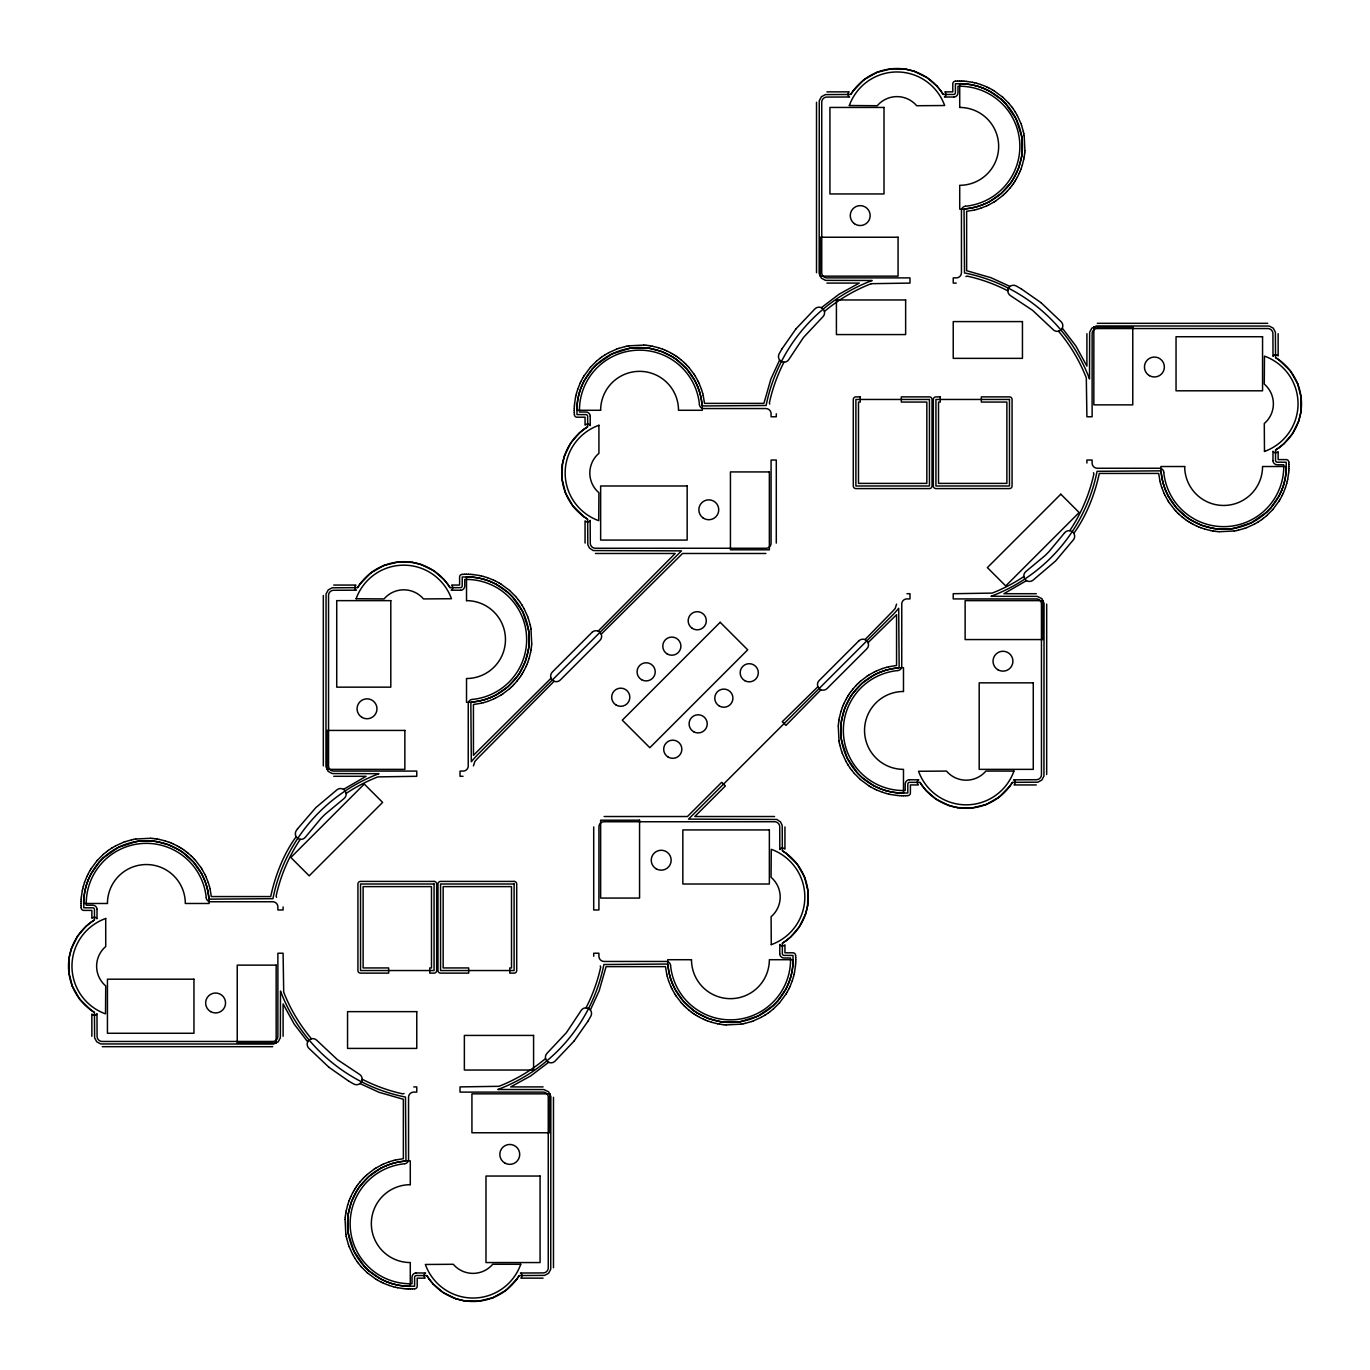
<?xml version="1.0" encoding="UTF-8"?>
<svg xmlns="http://www.w3.org/2000/svg" width="1370" height="1370" viewBox="0 0 1370 1370"><rect width="100%" height="100%" fill="white"/><g stroke="black" fill="none" stroke-linecap="round" stroke-linejoin="round"><path stroke-width="1.5" d="M81.053 903.429L81.087 901.391M574.253 410.229L574.287 408.192M795.713 961.808L795.747 959.771M1288.913 468.608L1288.947 466.571M81.087 901.289L81.19 899.268M83.775 899.388L83.793 907.796L92.732 907.813A1.73 1.73 0 0 1 94.461 909.543L94.461 919.064A1.73 1.73 0 0 1 93.657 920.52L91.088 922.25M345.086 1219.403L345.822 1234.216M531.714 643.797L530.978 628.984M574.287 408.089L574.39 406.068M576.976 406.188L576.993 414.596L585.932 414.613A1.73 1.73 0 0 1 587.662 416.343L587.662 425.864A1.73 1.73 0 0 1 586.857 427.32L584.288 429.05M793.024 963.812L793.007 955.438L784.068 955.387A1.73 1.73 0 0 1 782.338 953.657L782.338 944.136A1.73 1.73 0 0 1 783.143 942.68L785.712 940.95M795.61 963.932L795.713 961.911M838.286 726.203L839.022 741.016M1024.914 150.597L1024.178 135.784M1286.225 470.612L1286.207 462.238L1277.268 462.187A1.73 1.73 0 0 1 1275.538 460.457L1275.538 450.935A1.73 1.73 0 0 1 1276.343 449.48L1278.912 447.75M1288.81 470.732L1288.913 468.711M81.19 899.148L81.361 897.127M83.775 899.354L84.837 891.254M345.103 1219.3L345.257 1217.279M347.843 1217.485L348.083 1231.801M528.957 645.715L528.717 631.399M531.543 645.921L531.697 643.9M574.39 405.948L574.561 403.927M576.976 406.154L578.037 398.053M793.024 963.846L791.963 971.946M795.439 966.073L795.61 964.052M838.303 726.1L838.457 724.079M841.043 724.285L841.283 738.601M1022.157 152.515L1021.917 138.199M1024.743 152.721L1024.897 150.7M1286.225 470.646L1285.163 478.746M1288.639 472.873L1288.81 470.852M81.361 897.025L82.286 890.791M345.274 1217.159L345.497 1215.156M347.843 1217.468L348.391 1213.426M528.957 645.732L528.409 649.774M531.303 648.044L531.526 646.041M574.561 403.825L575.486 397.591M795.439 966.175L794.514 972.409M838.474 723.959L838.697 721.956M841.043 724.268L841.591 720.226M1022.157 152.532L1021.609 156.574M1024.503 154.844L1024.726 152.841M1288.639 472.975L1287.714 479.209M345.514 1215.036L345.822 1213.032M530.978 650.168L531.286 648.164M838.714 721.836L839.022 719.832M1024.178 156.968L1024.486 154.964M69.219 957.407L68.86 972.392L72.285 986.075M562.419 464.207L562.06 479.192L565.485 492.875M807.581 905.793L807.94 890.808L804.515 877.125M1300.781 412.593L1301.14 397.608L1297.715 383.925M69.219 957.39L71.36 948.828M562.419 464.19L564.56 455.628M807.581 905.81L805.44 914.372M1300.781 412.61L1298.64 421.172M345.839 1212.929L346.199 1210.943M348.391 1213.392L351.559 1201.541L357.005 1190.513M528.409 649.808L525.241 661.659L519.795 672.687M530.601 652.257L530.961 650.27M839.039 719.729L839.399 717.743M841.591 720.192L844.759 708.341L850.205 697.313M1021.609 156.608L1018.441 168.459L1012.995 179.487M1023.801 159.057L1024.161 157.07M82.32 890.671L82.748 888.702M84.854 891.219L86.344 885.277M346.216 1210.823L347.74 1204.709M575.52 397.471L575.948 395.502M578.054 398.019L579.544 392.077M530.584 652.377L529.06 658.49M839.416 717.623L840.94 711.51M791.946 971.981L790.456 977.923M794.052 974.498L794.48 972.529M1023.784 159.177L1022.26 165.29M1285.146 478.781L1283.656 484.723M1287.252 481.298L1287.68 479.329M82.765 888.582L83.262 886.63M575.965 395.382L576.462 393.43M793.538 976.57L794.035 974.618M1286.738 483.37L1287.235 481.418M83.296 886.51L84.495 882.537M576.496 393.31L577.695 389.337M793.504 976.69L792.305 980.663M1286.704 483.49L1285.505 487.463M86.344 885.26L87.663 881.389M579.544 392.06L580.863 388.19M347.774 1204.607L349.127 1200.668M529.025 658.593L527.673 662.532M840.974 711.407L842.327 707.468M1022.225 165.393L1020.873 169.332M790.456 977.94L789.137 981.811M1283.656 484.74L1282.337 488.61M71.377 948.828L77.611 936.172L86.259 926.137M564.577 455.628L570.81 442.972L579.459 432.937M805.423 914.372L799.189 927.028L790.541 937.063M1298.623 421.172L1292.389 433.828L1283.741 443.863M84.529 882.434L86.841 876.577M577.729 389.234L580.041 383.377M404.082 1093.483L402.797 1093.876A166.13 166.13 0 0 1 362.981 1079.629L362.177 1079.269M965.918 276.517L967.203 276.123A166.095 166.095 0 0 1 1007.036 290.423L1007.823 290.8M792.271 980.766L789.959 986.623M1285.471 487.566L1283.159 493.423M87.663 881.372L88.416 879.489M580.863 388.172L581.616 386.289M526.902 664.519L527.638 662.635M349.162 1200.565L349.898 1198.681M1020.102 171.319L1020.838 169.435M842.362 707.365L843.098 705.481M788.384 983.711L789.137 981.828M1281.584 490.511L1282.337 488.628M307.702 1041.834L294.122 1023.989L283.093 1003.902L283.093 1036.268M1062.298 328.166L1075.878 346.011L1086.907 366.098L1086.907 333.732M88.416 879.454L91.036 873.923M581.616 386.254L584.236 380.723M526.046 666.488L526.851 664.621M349.949 1198.579L350.754 1196.712M1019.246 173.288L1020.051 171.421M843.149 705.379L843.954 703.512M788.384 983.746L785.763 989.277M1281.584 490.546L1278.964 496.077M86.892 876.475L87.766 874.642M580.092 383.275L580.966 381.442M525.994 666.591L524.162 670.324M350.806 1196.609L352.638 1192.876M1019.194 173.391L1017.362 177.124M844.006 703.409L845.838 699.676M789.034 988.558L789.908 986.725M1282.234 495.358L1283.108 493.525M87.817 874.539L89.769 870.858M581.017 381.339L582.969 377.658M788.983 988.661L787.031 992.342M1282.183 495.46L1280.231 499.142M784 362.177L783.572 362.981A166.095 166.095 0 0 0 769.392 402.814L769.717 404.082M586.069 1007.823L586.428 1007.018A166.13 166.13 0 0 0 600.676 967.203L600.283 965.918M91.054 873.889L99.205 862.124M584.254 380.689L592.405 368.924M523.117 672.19L524.111 670.427M352.689 1192.773L353.683 1191.009M1016.317 178.99L1017.311 177.227M845.889 699.573L846.883 697.809M785.746 989.311L777.595 1001.076M1278.946 496.111L1270.795 507.876M782.15 348.631L779.17 353.785A5.617 5.617 0 0 0 781.294 361.44A5.617 5.617 0 0 0 788.966 359.317L803.505 337.448L822.736 316.95A5.617 5.617 0 0 0 823.13 309.003A5.617 5.617 0 0 0 815.184 308.61L795.936 328.903M587.85 1021.369L590.83 1016.215A5.617 5.617 0 0 0 588.706 1008.56A5.617 5.617 0 0 0 581.034 1010.683L566.495 1032.552L547.264 1053.05A5.617 5.617 0 0 0 546.87 1060.996A5.617 5.617 0 0 0 554.816 1061.39L574.064 1041.097M89.821 870.772L90.865 869.025M583.021 377.572L584.065 375.825M522.021 674.023L523.066 672.293M353.734 1190.907L354.779 1189.177M1015.221 180.823L1016.266 179.093M846.934 697.707L847.979 695.977M785.935 994.175L786.979 992.428M1279.135 500.975L1280.179 499.228M782.167 348.596L795.919 328.92M587.833 1021.404L574.081 1041.08M90.934 868.94L97.219 860.446M584.134 375.74L590.419 367.246M519.778 672.704L517.517 676.095M520.874 675.821L521.97 674.126M354.83 1189.074L355.926 1187.379M357.022 1190.496L359.283 1187.105M1012.978 179.504L1010.717 182.895M1014.074 182.621L1015.17 180.926M848.03 695.874L849.126 694.179M850.222 697.296L852.482 693.905M785.866 994.26L779.581 1002.754M1279.066 501.06L1272.781 509.554M519.658 677.585L520.805 675.907M1012.858 184.385L1014.005 182.707M355.994 1187.293L357.142 1185.615M849.194 694.093L850.342 692.415M359.83 584.288L358.101 586.857A1.73 1.73 0 0 1 356.645 587.662L332.225 587.798L328.235 589.905L326.06 593.963L325.957 766.703L328.166 771.378L332.225 773.553L378.976 773.69L376.904 774.478A168.733 168.733 0 0 0 272.921 898.686L210.552 899.148A1.73 1.73 0 0 1 208.822 897.555L207.898 891.254M853.03 91.088L851.301 93.657A1.73 1.73 0 0 1 849.845 94.461L825.425 94.599L821.435 96.705L819.26 100.764L819.157 273.503L821.366 278.178L825.425 280.353L872.176 280.49L870.104 281.278A168.733 168.733 0 0 0 766.121 405.486L703.752 405.948A1.73 1.73 0 0 1 702.022 404.356L701.097 398.053M516.969 1278.912L518.699 1276.343A1.73 1.73 0 0 1 520.155 1275.538L544.661 1275.384L548.634 1273.227L550.74 1269.236L550.843 1096.497L548.634 1091.821L543.907 1089.561L497.824 1089.51L499.896 1088.722A168.733 168.733 0 0 0 603.879 964.514L666.248 964.052A1.73 1.73 0 0 1 667.978 965.644L668.903 971.946M1010.169 785.712L1011.899 783.143A1.73 1.73 0 0 1 1013.355 782.338L1037.861 782.184L1041.834 780.027L1043.94 776.037L1044.043 603.297L1041.834 598.621L1037.107 596.361L991.024 596.31L993.096 595.522A168.733 168.733 0 0 0 1097.079 471.314L1159.448 470.852A1.73 1.73 0 0 1 1161.178 472.444L1162.102 478.746M359.83 584.271L370.859 572.883M853.03 91.071L864.059 79.683M516.969 1278.929L505.941 1290.317M1010.169 785.729L999.141 797.117M517.5 676.129L507.893 686.73L496.111 694.898M518.391 679.297L519.59 677.671M1010.7 182.929L1001.093 193.53L989.311 201.698M1011.591 186.097L1012.79 184.47M357.21 1185.529L358.409 1183.903M359.3 1187.071L368.907 1176.47L380.689 1168.302M850.41 692.329L851.609 690.703M852.5 693.871L862.107 683.27L873.889 675.102M517.055 680.976L518.305 679.383M1010.255 187.776L1011.505 186.183M358.495 1183.817L359.745 1182.224M851.695 690.617L852.945 689.024M516.987 681.061L514.247 684.195M1010.187 187.861L1007.447 190.995M359.813 1182.139L362.553 1179.005M853.013 688.939L855.753 685.805M97.304 860.36L103.264 854.4M99.222 862.107L103.486 857.706M590.504 367.16L596.464 361.2M592.422 368.907L596.686 364.506M777.578 1001.093L773.314 1005.494M779.496 1002.84L773.536 1008.799M1270.778 507.893L1266.514 512.294M1272.696 509.64L1266.736 515.599M512.757 685.719L514.161 684.264M1005.957 192.519L1007.361 191.064M362.639 1178.936L364.043 1177.481M855.839 685.736L857.243 684.281M1004.415 194.009L1005.871 192.605M511.215 687.209L512.671 685.805M857.329 684.195L858.784 682.791M364.129 1177.395L365.584 1175.991M596.703 364.488L611.808 354.025L629.344 348.391M103.503 857.688L118.608 847.225L136.144 841.591M1002.84 195.448L1004.33 194.095M509.64 688.648L511.13 687.295M858.87 682.705L860.36 681.352M365.67 1175.905L367.16 1174.552M1266.496 512.312L1251.392 522.775L1233.856 528.409M773.296 1005.511L758.192 1015.975L740.656 1021.609M579.459 432.937L584.271 429.05M86.259 926.137L91.071 922.25M1283.741 443.863L1278.929 447.75M790.541 937.063L785.729 940.95M596.549 361.132L599.769 358.495M103.349 854.332L106.569 851.695M1002.754 195.533L996.058 200.654M509.554 688.733L502.858 693.854M860.446 681.267L867.141 676.146M367.246 1174.467L373.942 1169.346M1266.651 515.668L1263.431 518.305M773.451 1008.868L770.231 1011.505M824.432 311.469L826.213 309.98A166.095 166.095 0 0 1 871.097 283.744M545.585 1058.582L543.787 1060.02A166.13 166.13 0 0 1 498.954 1086.307L460.029 1086.907L460.029 1092.113L543.599 1092.13A5.189 5.189 0 0 1 548.257 1096.788L548.257 1268.26A5.189 5.189 0 0 1 543.599 1272.918L520.446 1273.021A2.808 2.808 0 0 1 521.593 1277.028L520.891 1278.141L543.068 1278.141M864.076 79.665L877.108 72.285M370.876 572.865L383.908 565.485M999.124 797.135L986.092 804.515M505.924 1290.334L492.892 1297.715M599.854 358.409L601.481 357.21M106.654 851.609L108.281 850.41M1261.719 519.59L1263.345 518.391M768.519 1012.79L770.145 1011.591M1009.981 286.433L990.921 277.682L966.638 270.712L966.638 211.322L974.498 210.004M360.019 1083.567L379.13 1092.335L403.362 1099.288L403.362 1158.678L395.502 1159.996M601.567 357.142L605.026 354.83M108.367 850.342L111.826 848.03M1261.633 519.658L1258.174 521.97M768.433 1012.858L764.974 1015.17M994.26 201.818L995.973 200.722M501.06 695.018L502.773 693.922M867.227 676.078L868.94 674.982M374.027 1169.278L375.74 1168.182M605.129 354.779L608.725 352.689M994.175 201.887L988.661 204.935M111.929 847.979L115.525 845.889M500.975 695.087L495.46 698.135M869.025 674.913L874.539 671.865M1258.071 522.021L1254.475 524.111M375.825 1168.113L381.339 1165.065M764.871 1015.221L761.275 1017.311M608.828 352.638L616.517 349.162M989.277 201.698L983.746 204.318M115.628 845.838L123.317 842.362M496.077 694.898L490.546 697.518M873.923 675.102L879.454 672.482M1254.372 524.162L1246.683 527.638M380.723 1168.302L386.254 1165.682M761.172 1017.362L753.483 1020.838M986.725 205.86L988.558 204.986M493.525 699.06L495.358 698.186M874.642 671.814L876.475 670.94M381.442 1165.014L383.275 1164.14M986.623 205.894L980.766 208.223M493.423 699.094L487.566 701.423M876.577 670.906L882.434 668.577M383.377 1164.106L389.234 1161.777M983.711 204.335L977.94 206.408M490.511 697.535L484.74 699.608M879.489 672.464L885.26 670.392M386.289 1165.664L392.06 1163.592M877.125 72.285L891.682 68.757L905.793 69.219M383.925 565.485L398.482 561.957L412.593 562.419M986.075 804.515L971.518 808.043L957.407 807.581M492.875 1297.715L478.318 1301.243L464.207 1300.781M871.046 283.693L909.971 283.093L909.971 277.887L826.401 277.87A5.189 5.189 0 0 1 821.743 273.212L821.743 101.74A5.189 5.189 0 0 1 826.401 97.082L849.554 96.979A2.808 2.808 0 0 1 848.407 92.972L849.109 91.858L826.932 91.858M616.62 349.127L618.521 348.442M123.42 842.327L125.321 841.642M1244.679 528.358L1246.58 527.673M751.479 1021.558L753.38 1020.873M980.663 208.257L976.69 209.456M618.624 348.408L624.686 346.678M487.463 701.457L483.49 702.656M125.423 841.608L131.486 839.878M1244.576 528.392L1238.514 530.121M882.537 668.543L886.51 667.344M751.376 1021.592L745.314 1023.321M389.337 1161.743L393.31 1160.544M977.923 206.408L971.981 207.898M484.723 699.608L478.781 701.097M885.277 670.392L891.219 668.903M392.077 1163.592L398.019 1162.102M974.618 209.987L976.57 209.49M481.418 703.187L483.37 702.69M886.63 667.31L888.582 666.813M393.43 1160.51L395.382 1160.013M624.788 346.644L626.775 346.216M1236.425 530.584L1238.411 530.156M481.298 703.204L473.438 704.522L473.438 755.315L551.065 678.218M888.702 666.796L896.562 665.477L896.562 614.685L868.066 642.65M131.589 839.844L133.575 839.416M743.225 1023.784L745.212 1023.356M1058.53 331.232L1060.02 333.013A166.095 166.095 0 0 1 1086.307 377.88L1086.907 416.771L1092.113 416.771L1092.13 333.201A5.189 5.189 0 0 1 1096.788 328.543L1268.26 328.543A5.189 5.189 0 0 1 1272.918 333.201L1273.021 356.354A2.808 2.808 0 0 1 1277.028 355.207L1278.141 355.909L1278.141 333.732M311.418 1038.785L309.98 1036.987A166.13 166.13 0 0 1 283.693 992.154L283.093 953.229L277.887 953.229L277.87 1036.799A5.189 5.189 0 0 1 273.212 1041.457L101.74 1041.457A5.189 5.189 0 0 1 97.082 1036.799L96.979 1013.646A2.808 2.808 0 0 1 92.972 1014.793L91.858 1014.091L91.858 1036.268M971.946 207.898L965.644 208.822A1.73 1.73 0 0 0 964.052 210.552L964.514 272.921A168.733 168.733 0 0 1 1088.722 376.904L1089.51 378.976L1089.647 332.225L1091.821 328.166L1096.497 325.957L1269.236 326.06L1273.227 328.166L1275.384 332.139L1275.538 356.645A1.73 1.73 0 0 0 1276.343 358.101L1278.912 359.83M626.878 346.199L628.881 345.839M1234.319 530.961L1236.322 530.601M478.746 701.097L472.444 702.022A1.73 1.73 0 0 0 470.852 703.752L471.314 761.686A97.338 97.338 0 0 1 477.719 754.613L681.455 550.877L593.227 550.552L589.46 548.068L587.816 544.661L587.662 520.155A1.73 1.73 0 0 0 586.857 518.699L584.288 516.969M891.254 668.903L897.555 667.978A1.73 1.73 0 0 0 899.148 666.248L898.686 608.314A97.338 97.338 0 0 1 892.281 615.387L688.545 819.123L776.858 819.465L780.54 821.931L782.201 825.425L782.338 849.845A1.73 1.73 0 0 0 783.143 851.301L785.712 853.03M133.678 839.399L135.681 839.039M741.119 1024.161L743.122 1023.801M398.053 1162.102L404.356 1161.178A1.73 1.73 0 0 0 405.948 1159.448L405.486 1097.079A168.733 168.733 0 0 1 281.278 993.096L280.49 991.024L280.353 1037.775L278.23 1041.765L273.503 1044.043L100.764 1043.94L96.773 1041.834L94.616 1037.861L94.461 1013.355A1.73 1.73 0 0 0 93.657 1011.899L91.088 1010.169M628.984 345.822L643.797 345.086M629.361 348.391L631.365 348.083M1231.835 528.717L1233.839 528.409M1234.216 530.978L1219.403 531.714M135.784 839.022L150.597 838.286M136.161 841.591L138.165 841.283M738.635 1021.917L740.639 1021.609M741.016 1024.178L726.203 1024.914M631.399 348.083L645.715 347.843M1231.801 528.717L1217.485 528.957M138.199 841.283L152.515 841.043M738.601 1021.917L724.285 1022.157M955.387 81.19L955.232 81.207A2.603 2.603 0 0 0 952.801 83.673L952.801 91.858L944.872 91.858L945.574 92.972A2.808 2.808 0 0 1 944.427 96.979L953.794 97.047M462.187 574.39L462.032 574.407A2.603 2.603 0 0 0 459.601 576.873L459.601 585.058L451.672 585.058L452.374 586.172A2.808 2.808 0 0 1 451.227 590.179L460.594 590.247M907.813 795.61L908.139 795.576A2.603 2.603 0 0 0 910.399 793.127L910.399 784.942L918.328 784.942L917.626 783.828A2.808 2.808 0 0 1 918.773 779.821L909.406 779.753M414.613 1288.81L414.939 1288.776A2.603 2.603 0 0 0 417.199 1286.327L417.199 1278.141L425.128 1278.141L424.426 1277.028A2.808 2.808 0 0 1 425.573 1273.021L416.206 1272.953M955.506 81.19L957.527 81.087M462.306 574.39L464.327 574.287M905.673 795.713L907.693 795.61M412.473 1288.913L414.493 1288.81M957.647 81.087L959.668 81.053M464.447 574.287L466.468 574.253M903.532 795.747L905.553 795.713M410.332 1288.947L412.353 1288.913M826.932 283.093L859.298 283.093L839.211 294.122L821.366 307.702M956.243 283.093L953.229 283.093L953.229 277.887L956.774 277.87A5.189 5.189 0 0 0 961.449 272.699L961.449 210.552A4.384 4.384 0 0 1 965.285 206.202M1097.319 323.32L1267.729 323.32M595.471 553.48L675.187 553.48L598.176 631.108M765.881 553.48L682.534 553.48L601.224 634.156M333.732 585.058L355.909 585.058L355.207 586.172A2.808 2.808 0 0 0 356.354 590.179L333.201 590.282A5.189 5.189 0 0 0 328.543 594.94L328.543 766.412A5.189 5.189 0 0 0 333.201 771.07L416.771 771.087L416.771 776.293L377.846 776.893A166.13 166.13 0 0 0 346.113 793.453M906.957 593.707L909.971 593.707L909.971 598.913L906.426 598.93A5.189 5.189 0 0 0 901.768 603.588L901.751 666.248A4.384 4.384 0 0 1 897.915 670.598M1036.268 593.707L1003.902 593.707L1026.49 580.623M333.732 776.293L366.098 776.293L343.51 789.377M463.043 776.293L460.029 776.293L460.029 771.087L463.574 771.07A5.189 5.189 0 0 0 468.232 766.412L468.249 703.752A4.384 4.384 0 0 1 472.085 699.402M1036.268 784.942L1014.091 784.942L1014.793 783.828A2.808 2.808 0 0 0 1013.646 779.821L1036.799 779.718A5.189 5.189 0 0 0 1041.457 775.06L1041.457 603.588A5.189 5.189 0 0 0 1036.799 598.93L953.229 598.913L953.229 593.707L992.154 593.107A166.095 166.095 0 0 0 1023.887 576.53M604.119 816.52L687.466 816.52L721.716 782.287L725.381 785.952L694.813 816.52L774.529 816.52M102.27 1046.68L272.681 1046.68M413.757 1086.907L416.771 1086.907L416.771 1092.113L413.226 1092.13A5.189 5.189 0 0 0 408.551 1097.302L408.551 1159.448A4.384 4.384 0 0 1 404.715 1163.798M543.068 1086.907L510.702 1086.907L530.789 1075.878L548.634 1062.298M959.771 81.053L961.808 81.087M466.571 574.253L468.608 574.287M901.391 795.713L903.429 795.747M408.192 1288.913L410.229 1288.947M961.911 81.087L963.932 81.19M963.812 83.775L955.438 83.793L955.387 92.732A1.73 1.73 0 0 1 953.657 94.461L944.136 94.461A1.73 1.73 0 0 1 942.68 93.657L940.95 91.088M468.711 574.287L470.732 574.39M470.612 576.976L462.238 576.993L462.187 585.932A1.73 1.73 0 0 1 460.457 587.662L450.935 587.662A1.73 1.73 0 0 1 449.48 586.857L447.75 584.288M899.388 793.024L907.796 793.007L907.813 784.068A1.73 1.73 0 0 1 909.543 782.338L919.064 782.338A1.73 1.73 0 0 1 920.52 783.143L922.25 785.712M899.268 795.61L901.289 795.713M406.188 1286.225L414.596 1286.207L414.613 1277.268A1.73 1.73 0 0 1 416.343 1275.538L425.864 1275.538A1.73 1.73 0 0 1 427.32 1276.343L429.05 1278.912M406.068 1288.81L408.089 1288.913M964.052 81.19L966.073 81.361M963.846 83.775L971.946 84.837M643.9 345.103L645.921 345.257M1217.279 531.543L1219.3 531.697M470.852 574.39L472.873 574.561M470.646 576.976L478.746 578.037M899.354 793.024L891.254 791.963M897.127 795.439L899.148 795.61M150.7 838.303L152.721 838.457M724.079 1024.743L726.1 1024.897M406.154 1286.225L398.053 1285.163M403.927 1288.639L405.948 1288.81M966.175 81.361L972.409 82.286M646.041 345.274L648.044 345.497M645.732 347.843L649.774 348.391M1217.468 528.957L1213.426 528.409M1215.156 531.303L1217.159 531.526M472.975 574.561L479.209 575.486M897.025 795.439L890.791 794.514M152.841 838.474L154.844 838.697M152.532 841.043L156.574 841.591M724.268 1022.157L720.226 1021.609M721.956 1024.503L723.959 1024.726M403.825 1288.639L397.591 1287.714M648.164 345.514L650.168 345.822M1213.032 530.978L1215.036 531.286M154.964 838.714L156.968 839.022M719.832 1024.178L721.836 1024.486M905.81 69.219L914.372 71.36M412.61 562.419L421.172 564.56M957.39 807.581L948.828 805.44M464.19 1300.781L455.628 1298.64M650.27 345.839L652.257 346.199M649.808 348.391L661.659 351.559L672.687 357.005M1213.392 528.409L1201.541 525.241L1190.513 519.795M1210.943 530.601L1212.929 530.961M157.07 839.039L159.057 839.399M156.608 841.591L168.459 844.759L179.487 850.205M720.192 1021.609L708.341 1018.441L697.313 1012.995M717.743 1023.801L719.729 1024.161M972.529 82.32L974.498 82.748M971.981 84.854L977.923 86.344M652.377 346.216L658.49 347.74M1210.823 530.584L1204.709 529.06M479.329 575.52L481.298 575.948M478.781 578.054L484.723 579.544M891.219 791.946L885.277 790.456M888.702 794.052L890.671 794.48M159.177 839.416L165.29 840.94M717.623 1023.784L711.51 1022.26M398.019 1285.146L392.077 1283.656M395.502 1287.252L397.471 1287.68M974.618 82.765L976.57 83.262M481.418 575.965L483.37 576.462M886.63 793.538L888.582 794.035M393.43 1286.738L395.382 1287.235M976.69 83.296L980.663 84.495M483.49 576.496L487.463 577.695M886.51 793.504L882.537 792.305M393.31 1286.704L389.337 1285.505M977.94 86.344L981.811 87.663M658.593 347.774L662.532 349.127M1204.607 529.025L1200.668 527.673M484.74 579.544L488.61 580.863M885.26 790.456L881.389 789.137M165.393 840.974L169.332 842.327M711.407 1022.225L707.468 1020.873M392.06 1283.656L388.19 1282.337M914.372 71.377L927.028 77.611L937.063 86.259M421.172 564.577L433.828 570.81L443.863 579.459M948.828 805.423L936.172 799.189L926.137 790.541M455.628 1298.623L442.972 1292.389L432.937 1283.741M980.766 84.529L986.623 86.841M1093.483 472.719L1093.876 474.003A166.095 166.095 0 0 1 1069.747 530.687M865.018 639.602L890.432 613.572A94.907 94.907 0 0 0 895.192 608.451L896.562 604.119M820.938 689.761L785.952 725.381L782.287 721.716L817.907 686.712M487.566 577.729L493.423 580.041M882.434 792.271L876.577 789.959M554.114 681.267L479.569 756.428A94.907 94.907 0 0 0 474.808 761.549L473.438 765.881M276.517 897.282L276.123 895.997A166.13 166.13 0 0 1 300.253 839.313M389.234 1285.471L383.377 1283.159M981.828 87.663L983.711 88.416M1198.681 526.902L1200.565 527.638M662.635 349.162L664.519 349.898M488.628 580.863L490.511 581.616M879.489 788.384L881.372 789.137M705.481 1020.102L707.365 1020.838M169.435 842.362L171.319 843.098M386.289 1281.584L388.172 1282.337M983.746 88.416L989.277 91.036M1196.712 526.046L1198.579 526.851M664.621 349.949L666.488 350.754M490.546 581.616L496.077 584.236M879.454 788.384L873.923 785.763M703.512 1019.246L705.379 1020.051M171.421 843.149L173.288 843.954M386.254 1281.584L380.723 1278.964M986.725 86.892L988.558 87.766M1196.609 525.994L1192.876 524.162M666.591 350.806L670.324 352.638M493.525 580.092L495.358 580.966M874.642 789.034L876.475 789.908M703.409 1019.194L699.676 1017.362M173.391 844.006L177.124 845.838M381.442 1282.234L383.275 1283.108M988.661 87.817L992.342 89.769M495.46 581.017L499.142 582.969M874.539 788.983L870.858 787.031M381.339 1282.183L377.658 1280.231M989.311 91.054L1001.076 99.205M1191.009 523.117L1192.773 524.111M670.427 352.689L672.19 353.683M873.889 785.746L862.124 777.595M496.111 584.254L507.876 592.405M697.809 1016.317L699.573 1017.311M177.227 845.889L178.99 846.883M380.689 1278.946L368.924 1270.795M1021.369 288.95L1016.215 285.97A5.617 5.617 0 0 0 1008.56 288.094A5.617 5.617 0 0 0 1010.683 295.766L1032.552 310.305L1053.05 329.536A5.617 5.617 0 0 0 1060.996 329.93A5.617 5.617 0 0 0 1061.39 321.984L1041.097 302.736M348.631 1081.05L353.785 1084.03A5.617 5.617 0 0 0 361.44 1081.906A5.617 5.617 0 0 0 359.317 1074.234L337.448 1059.695L316.95 1040.464A5.617 5.617 0 0 0 309.003 1040.07A5.617 5.617 0 0 0 308.61 1048.016L328.903 1067.264M992.428 89.821L994.175 90.865M1189.177 522.021L1190.907 523.066M672.293 353.734L674.023 354.779M869.025 785.935L870.772 786.979M499.228 583.021L500.975 584.065M695.977 1015.221L697.707 1016.266M179.093 846.934L180.823 847.979M375.825 1279.135L377.572 1280.179M1021.404 288.967L1041.08 302.719M348.596 1081.033L328.92 1067.281M994.26 90.934L1002.754 97.219M1190.496 519.778L1187.105 517.517M1187.379 520.874L1189.074 521.97M674.126 354.83L675.821 355.926M672.704 357.022L676.095 359.283M868.94 785.866L860.446 779.581M501.06 584.134L509.554 590.419M697.296 1012.978L693.905 1010.717M694.179 1014.074L695.874 1015.17M180.926 848.03L182.621 849.126M179.504 850.222L182.895 852.482M375.74 1279.066L367.246 1272.781M1185.615 519.658L1187.293 520.805M675.907 355.994L677.585 357.142M692.415 1012.858L694.093 1014.005M182.707 849.194L184.385 850.342M1278.929 359.83L1290.317 370.859M584.271 516.969L572.883 505.941M785.729 853.03L797.117 864.059M91.071 1010.169L79.683 999.141M1187.071 517.5L1176.47 507.893L1168.302 496.111M1183.903 518.391L1185.529 519.59M677.671 357.21L679.297 358.409M676.129 359.3L686.73 368.907L694.898 380.689M693.871 1010.7L683.27 1001.093L675.102 989.311M690.703 1011.591L692.329 1012.79M184.47 850.41L186.097 851.609M182.929 852.5L193.53 862.107L201.698 873.889M1182.224 517.055L1183.817 518.305M679.383 358.495L680.976 359.745M689.024 1010.255L690.617 1011.505M186.183 851.695L187.776 852.945M1182.139 516.987L1179.005 514.247M681.061 359.813L684.195 362.553M688.939 1010.187L685.805 1007.447M187.861 853.013L190.995 855.753M1002.84 97.304L1008.799 103.264M1001.093 99.222L1005.494 103.486M862.107 777.578L857.706 773.314M860.36 779.496L854.4 773.536M509.64 590.504L515.599 596.464M507.893 592.422L512.294 596.686M368.907 1270.778L364.506 1266.514M367.16 1272.696L361.2 1266.736M1177.481 512.757L1178.936 514.161M684.264 362.639L685.719 364.043M684.281 1005.957L685.736 1007.361M191.064 855.839L192.519 857.243M1175.991 511.215L1177.395 512.671M685.805 364.129L687.209 365.584M682.791 1004.415L684.195 1005.871M192.605 857.329L194.009 858.784M1005.511 103.503L1015.975 118.608L1021.609 136.144M1174.552 509.64L1175.905 511.13M687.295 365.67L688.648 367.16M857.688 773.296L847.225 758.192L841.591 740.656M512.312 596.703L522.775 611.808L528.409 629.344M681.352 1002.84L682.705 1004.33M194.095 858.87L195.448 860.36M364.488 1266.496L354.025 1251.392L348.391 1233.856M937.063 86.259L940.95 91.071M926.137 790.541L922.25 785.729M443.863 579.459L447.75 584.271M432.937 1283.741L429.05 1278.929M1008.868 103.349L1011.505 106.569M1174.467 509.554L1169.346 502.858M688.733 367.246L693.854 373.942M854.332 773.451L851.695 770.231M515.668 596.549L518.305 599.769M681.267 1002.754L676.146 996.058M195.533 860.446L200.654 867.141M361.132 1266.651L358.495 1263.431M1290.334 370.876L1297.715 383.908M572.865 505.924L565.485 492.892M797.135 864.076L804.515 877.108M79.665 999.124L72.285 986.092M1011.591 106.654L1012.79 108.281M850.41 768.519L851.609 770.145M518.391 599.854L519.59 601.481M357.21 1261.719L358.409 1263.345M779.633 360.019L770.882 379.079L763.912 403.362L704.522 403.362L703.204 395.502M590.367 1009.981L599.135 990.87L606.088 966.638L665.477 966.638L666.796 974.498M1012.858 108.367L1015.17 111.826M850.342 768.433L848.03 764.974M519.658 601.567L521.97 605.026M357.142 1261.633L354.83 1258.174M1168.182 501.06L1169.278 502.773M693.922 374.027L695.018 375.74M674.982 994.26L676.078 995.973M200.722 867.227L201.818 868.94M1015.221 111.929L1017.311 115.525M1168.113 500.975L1165.065 495.46M695.087 375.825L698.135 381.339M847.979 764.871L845.889 761.275M522.021 605.129L524.111 608.725M674.913 994.175L671.865 988.661M201.887 869.025L204.935 874.539M354.779 1258.071L352.689 1254.475M1073.823 533.29C1086.05 516.61 1094.836 494.553 1099.288 473.438L1158.678 473.438L1159.996 481.298M296.177 836.71C283.967 853.253 275.164 875.55 270.712 896.562L211.322 896.562L210.004 888.702M1017.362 115.628L1020.838 123.317M1168.302 496.077L1165.682 490.546M694.898 380.723L697.518 386.254M845.838 761.172L842.362 753.483M524.162 608.828L527.638 616.517M675.102 989.277L672.482 983.746M201.698 873.923L204.318 879.454M352.638 1254.372L349.162 1246.683M1164.14 493.525L1165.014 495.358M698.186 381.442L699.06 383.275M670.94 986.725L671.814 988.558M204.986 874.642L205.86 876.475M1164.106 493.423L1161.777 487.566M699.094 383.377L701.423 389.234M670.906 986.623L668.577 980.766M205.894 876.577L208.223 882.434M1165.664 490.511L1163.592 484.74M697.535 386.289L699.608 392.06M672.464 983.711L670.392 977.94M204.335 879.489L206.408 885.26M1020.873 123.42L1021.558 125.321M841.642 751.479L842.327 753.38M527.673 616.62L528.358 618.521M348.442 1244.679L349.127 1246.58M1161.743 487.463L1160.544 483.49M1021.592 125.423L1023.321 131.486M841.608 751.376L839.878 745.314M701.457 389.337L702.656 393.31M668.543 980.663L667.344 976.69M528.392 618.624L530.121 624.686M348.408 1244.576L346.678 1238.514M208.257 882.537L209.456 886.51M1163.592 484.723L1162.102 478.781M699.608 392.077L701.097 398.019M670.392 977.923L668.903 971.981M206.408 885.277L207.898 891.219M1160.013 481.418L1160.51 483.37M702.69 393.43L703.187 395.382M666.813 974.618L667.31 976.57M209.49 886.63L209.987 888.582M1023.356 131.589L1023.784 133.575M839.416 743.225L839.844 745.212M530.156 624.788L530.584 626.775M346.216 1236.425L346.644 1238.411M1023.801 133.678L1024.161 135.681M839.039 741.119L839.399 743.122M530.601 626.878L530.961 628.881M345.839 1234.319L346.199 1236.322M1021.609 136.161L1021.917 138.165M841.283 738.635L841.591 740.639M528.409 629.361L528.717 631.365M348.083 1231.835L348.391 1233.839M1288.81 462.187L1288.793 462.032A2.603 2.603 0 0 0 1286.327 459.601L1278.141 459.601L1278.141 451.672L1277.028 452.374A2.808 2.808 0 0 1 1273.021 451.227L1272.953 460.594M795.61 955.387L795.593 955.232A2.603 2.603 0 0 0 793.127 952.801L784.942 952.801L784.942 944.872L783.828 945.574A2.808 2.808 0 0 1 779.821 944.427L779.753 953.794M574.39 414.613L574.424 414.939A2.603 2.603 0 0 0 576.873 417.199L585.058 417.199L585.058 425.128L586.172 424.426A2.808 2.808 0 0 1 590.179 425.573L590.247 416.206M81.19 907.813L81.224 908.139A2.603 2.603 0 0 0 83.673 910.399L91.858 910.399L91.858 918.328L92.972 917.626A2.808 2.808 0 0 1 96.979 918.773L97.047 909.406M1288.81 462.306L1288.913 464.327M795.61 955.506L795.713 957.527M574.287 412.473L574.39 414.493M81.087 905.673L81.19 907.693M1288.913 464.447L1288.947 466.468M795.713 957.647L795.747 959.668M574.253 410.332L574.287 412.353M81.053 903.532L81.087 905.553M1086.907 463.043L1086.907 460.029L1092.113 460.029L1092.13 463.574A5.189 5.189 0 0 0 1097.302 468.249L1159.448 468.249A4.384 4.384 0 0 1 1163.798 472.085M1046.68 604.119L1046.68 774.529M816.52 102.27L816.52 272.681M784.942 826.932L784.942 849.109L783.828 848.407A2.808 2.808 0 0 0 779.821 849.554L779.718 826.401A5.189 5.189 0 0 0 775.06 821.743L603.588 821.743A5.189 5.189 0 0 0 598.93 826.401L598.913 909.971L593.707 909.971L593.707 826.932M776.293 413.757L776.293 416.771L771.087 416.771L771.07 413.226A5.189 5.189 0 0 0 765.899 408.551L703.752 408.551A4.384 4.384 0 0 1 699.402 404.715M776.293 543.068L776.293 460.029L771.087 460.029L771.07 543.599A5.189 5.189 0 0 1 766.412 548.257L594.94 548.257A5.189 5.189 0 0 1 590.282 543.599L590.179 520.446A2.808 2.808 0 0 1 586.172 521.593L585.058 520.891L585.058 543.068M593.707 956.243L593.707 953.229L598.913 953.229L598.93 956.774A5.189 5.189 0 0 0 604.101 961.449L666.248 961.449A4.384 4.384 0 0 1 670.598 965.285M553.48 1097.319L553.48 1267.729M323.32 595.471L323.32 765.881M283.093 906.957L283.093 909.971L277.887 909.971L277.87 906.426A5.189 5.189 0 0 0 272.699 901.751L210.552 901.751A4.384 4.384 0 0 1 206.202 897.915M1275.538 357.604A54.081 54.081 0 0 1 1275.538 449.976M850.804 94.461A54.081 54.081 0 0 1 943.176 94.461M587.662 519.196A54.081 54.081 0 0 1 587.662 426.823M1012.396 782.338A54.081 54.081 0 0 1 920.024 782.338M94.461 1012.396A54.081 54.081 0 0 1 94.461 920.024M519.196 1275.538A54.081 54.081 0 0 1 426.823 1275.538M782.338 850.804A54.081 54.081 0 0 1 782.338 943.176M357.604 587.662A54.081 54.081 0 0 1 449.976 587.662M670.581 965.61A60.143 60.143 0 0 0 733.378 1019.777A60.143 60.143 0 0 0 790.558 959.719L790.541 957.99L784.068 957.99A4.384 4.384 0 0 1 779.701 953.794M897.59 670.581A60.143 60.143 0 0 0 843.423 733.378A60.143 60.143 0 0 0 903.481 790.558L905.21 790.541L905.21 784.068A4.384 4.384 0 0 1 909.406 779.701M1163.781 472.41A60.143 60.143 0 0 0 1226.578 526.577A60.143 60.143 0 0 0 1283.758 466.519L1283.741 464.79L1277.268 464.79A4.384 4.384 0 0 1 1272.901 460.594M965.61 206.219A60.143 60.143 0 0 0 1019.777 143.422A60.143 60.143 0 0 0 959.719 86.241L957.99 86.259L957.99 92.732A4.384 4.384 0 0 1 953.794 97.099M699.419 404.39A60.143 60.143 0 0 0 636.622 350.223A60.143 60.143 0 0 0 579.442 410.281L579.459 412.01L585.932 412.01A4.384 4.384 0 0 1 590.299 416.206M472.41 699.419A60.143 60.143 0 0 0 526.577 636.622A60.143 60.143 0 0 0 466.519 579.442L464.79 579.459L464.79 585.932A4.384 4.384 0 0 1 460.594 590.299M206.219 897.59A60.143 60.143 0 0 0 143.422 843.423A60.143 60.143 0 0 0 86.241 903.481L86.259 905.21L92.732 905.21A4.384 4.384 0 0 1 97.099 909.406M404.39 1163.781A60.143 60.143 0 0 0 350.223 1226.578A60.143 60.143 0 0 0 410.281 1283.758L412.01 1283.741L412.01 1277.268A4.384 4.384 0 0 1 416.206 1272.901M356.132 598.724L384.062 598.913A25.893 25.893 0 0 1 423.484 598.93L451.449 598.724A50.621 50.621 0 0 0 356.132 598.724M849.331 105.524L877.262 105.713A25.893 25.893 0 0 1 916.684 105.73L944.649 105.524A50.621 50.621 0 0 0 849.331 105.524M520.737 1264.287L520.668 1264.476A50.621 50.621 0 0 1 425.351 1264.476L453.282 1264.287A25.893 25.893 0 0 0 492.703 1264.27L520.737 1264.287M1013.937 771.087L1013.868 771.276A50.621 50.621 0 0 1 918.551 771.276L946.482 771.087A25.893 25.893 0 0 0 985.903 771.07L1013.937 771.087M297.513 828.884L296.382 830.46A5.617 5.617 0 0 0 297.684 838.32A5.617 5.617 0 0 0 305.527 837.019L321.094 818.284A191.098 191.098 0 0 1 325.084 814.294L343.819 798.727A5.617 5.617 0 0 0 345.12 790.884A5.617 5.617 0 0 0 337.26 789.582L315.853 807.598L297.564 828.816M1064.473 532.981L1048.906 551.716A191.098 191.098 0 0 1 1044.916 555.706L1026.181 571.273A5.617 5.617 0 0 0 1024.88 579.116A5.617 5.617 0 0 0 1032.74 580.418L1055.568 560.998L1073.618 539.54A5.617 5.617 0 0 0 1072.316 531.68A5.617 5.617 0 0 0 1064.473 532.981M364.266 784.051L290.851 857.466L309.192 875.824L382.624 802.392L364.266 784.051M592.063 632.323L552.281 672.105A5.617 5.617 0 0 0 552.281 680.051A5.617 5.617 0 0 0 560.244 680.051L600.009 640.287A5.617 5.617 0 0 0 600.009 632.323A5.617 5.617 0 0 0 592.063 632.323M720.175 622.288L622.288 720.175L649.825 747.712L747.712 649.825L720.175 622.288M858.887 640.817L819.123 680.582A5.617 5.617 0 0 0 819.123 688.545A5.617 5.617 0 0 0 827.069 688.545L866.85 648.781A5.617 5.617 0 0 0 866.85 640.817A5.617 5.617 0 0 0 858.887 640.817M1060.808 494.176L987.376 567.608L1005.734 585.949L1079.149 512.534L1060.808 494.176M598.913 425.282L598.724 425.351A50.621 50.621 0 0 0 598.724 520.668L598.913 492.738A25.893 25.893 0 0 1 598.93 453.316L598.913 425.282M1264.476 451.449L1264.287 423.518A25.893 25.893 0 0 0 1264.27 384.097L1264.476 356.132A50.621 50.621 0 0 1 1264.476 451.449M105.713 918.482L105.524 918.551A50.621 50.621 0 0 0 105.524 1013.868L105.713 985.938A25.893 25.893 0 0 1 105.73 946.516L105.713 918.482M771.276 944.649L771.087 916.718A25.893 25.893 0 0 0 771.07 877.297L771.276 849.331A50.621 50.621 0 0 1 771.276 944.649M884.01 107.442L829.929 107.442L829.929 193.958L884.01 193.958L884.01 107.442M898.069 237.233L820.202 237.233L820.202 276.158L898.069 276.158L898.069 237.233M905.639 299.962L836.419 299.962L836.419 334.571L905.639 334.571L905.639 299.962M1022.448 321.59L953.229 321.59L953.229 358.358L1022.448 358.358L1022.448 321.59M1132.767 327.002L1093.842 327.002L1093.842 404.869L1132.767 404.869L1132.767 327.002M1262.558 336.729L1176.042 336.729L1176.042 390.81L1262.558 390.81L1262.558 336.729M860.223 396.872L855.89 396.872A2.603 2.603 0 0 0 853.287 399.458L853.287 485.99A2.603 2.603 0 0 0 855.89 488.593L929.442 488.593A2.603 2.603 0 0 0 932.028 485.99L932.028 399.458A2.603 2.603 0 0 0 929.442 396.872L901.323 396.872L901.323 402.061L926.839 402.061L926.839 483.387L858.493 483.387L858.493 402.061L860.223 402.061L860.223 396.872M940.248 396.872L935.933 396.872A2.603 2.603 0 0 0 933.33 399.458L933.33 485.99A2.603 2.603 0 0 0 935.933 488.593L1009.467 488.593A2.603 2.603 0 0 0 1012.07 485.99L1012.07 399.458A2.603 2.603 0 0 0 1009.467 396.872L981.348 396.872L981.348 402.061L1006.881 402.061L1006.881 483.387L938.518 483.387L938.518 402.061L940.248 402.061L940.248 396.872M929.442 399.458L855.89 399.458L855.89 485.99L929.442 485.99L929.442 399.458M1009.467 399.458L935.933 399.458L935.933 485.99L1009.467 485.99L1009.467 399.458M600.642 410.281L576.838 410.281A62.729 62.729 0 0 1 639.567 347.552A62.729 62.729 0 0 1 702.313 410.281L678.51 410.281A38.942 38.942 0 0 0 639.567 371.339A38.942 38.942 0 0 0 600.642 410.281M1184.69 466.519L1160.887 466.519A62.729 62.729 0 0 0 1223.633 529.248A62.729 62.729 0 0 0 1286.361 466.519L1262.558 466.519A38.942 38.942 0 0 1 1223.633 505.462A38.942 38.942 0 0 1 1184.69 466.519M769.358 471.931L730.433 471.931L730.433 549.798L769.358 549.798L769.358 471.931M687.158 485.99L600.642 485.99L600.642 540.071L687.158 540.071L687.158 485.99M390.81 600.642L336.729 600.642L336.729 687.158L390.81 687.158L390.81 600.642M1042.998 600.642L965.131 600.642L965.131 639.567L1042.998 639.567L1042.998 600.642M1033.271 682.842L979.19 682.842L979.19 769.358L1033.271 769.358L1033.271 682.842M404.869 730.433L327.002 730.433L327.002 769.358L404.869 769.358L404.869 730.433M639.567 820.202L600.642 820.202L600.642 898.069L639.567 898.069L639.567 820.202M769.358 829.929L682.842 829.929L682.842 884.01L769.358 884.01L769.358 829.929M434.067 881.407L360.533 881.407A2.603 2.603 0 0 0 357.93 884.01L357.93 970.542A2.603 2.603 0 0 0 360.533 973.128L388.652 973.128L388.652 967.939L363.118 967.939L363.118 886.613L431.481 886.613L431.481 967.939L429.752 967.939L429.752 973.128L434.067 973.128A2.603 2.603 0 0 0 436.67 970.542L436.67 884.01A2.603 2.603 0 0 0 434.067 881.407M514.11 881.407L440.558 881.407A2.603 2.603 0 0 0 437.972 884.01L437.972 970.542A2.603 2.603 0 0 0 440.558 973.128L468.677 973.128L468.677 967.939L443.161 967.939L443.161 886.613L511.507 886.613L511.507 967.939L509.777 967.939L509.777 973.128L514.11 973.128A2.603 2.603 0 0 0 516.713 970.542L516.713 884.01A2.603 2.603 0 0 0 514.11 881.407M434.067 884.01L360.533 884.01L360.533 970.542L434.067 970.542L434.067 884.01M514.11 884.01L440.558 884.01L440.558 970.542L514.11 970.542L514.11 884.01M107.442 903.481L83.639 903.481A62.729 62.729 0 0 1 146.367 840.752A62.729 62.729 0 0 1 209.113 903.481L185.31 903.481A38.942 38.942 0 0 0 146.367 864.538A38.942 38.942 0 0 0 107.442 903.481M691.49 959.719L667.687 959.719A62.729 62.729 0 0 0 730.433 1022.448A62.729 62.729 0 0 0 793.162 959.719L769.358 959.719A38.942 38.942 0 0 1 730.433 998.661A38.942 38.942 0 0 1 691.49 959.719M276.158 965.131L237.233 965.131L237.233 1042.998L276.158 1042.998L276.158 965.131M193.958 979.19L107.442 979.19L107.442 1033.271L193.958 1033.271L193.958 979.19M416.771 1011.642L347.552 1011.642L347.552 1048.41L416.771 1048.41L416.771 1011.642M533.581 1035.429L464.362 1035.429L464.362 1070.038L533.581 1070.038L533.581 1035.429M549.798 1093.842L471.931 1093.842L471.931 1132.767L549.798 1132.767L549.798 1093.842M540.071 1176.042L485.99 1176.042L485.99 1262.558L540.071 1262.558L540.071 1176.042M959.719 107.442L959.719 83.639A62.729 62.729 0 0 1 1022.448 146.367A62.729 62.729 0 0 1 959.719 209.113L959.719 185.31A38.942 38.942 0 0 0 998.661 146.367A38.942 38.942 0 0 0 959.719 107.442M903.481 691.49L903.481 667.687A62.729 62.729 0 0 0 840.752 730.433A62.729 62.729 0 0 0 903.481 793.162L903.481 769.358A38.942 38.942 0 0 1 864.538 730.433A38.942 38.942 0 0 1 903.481 691.49M466.519 600.642L466.519 576.838A62.729 62.729 0 0 1 529.248 639.567A62.729 62.729 0 0 1 466.519 702.313L466.519 678.51A38.942 38.942 0 0 0 505.462 639.567A38.942 38.942 0 0 0 466.519 600.642M410.281 1184.69L410.281 1160.887A62.729 62.729 0 0 0 347.552 1223.633A62.729 62.729 0 0 0 410.281 1286.361L410.281 1262.558A38.942 38.942 0 0 1 371.339 1223.633A38.942 38.942 0 0 1 410.281 1184.69M691.953 628.145A9.093 9.093 0 0 0 706.286 621.655A9.093 9.093 0 0 0 693.494 612.476A9.093 9.093 0 0 0 691.953 628.145M744.698 680.633A9.093 9.093 0 0 0 758.329 672.756A9.093 9.093 0 0 0 744.698 664.895A9.093 9.093 0 0 0 744.698 680.633M667.31 654.021A9.093 9.093 0 0 0 680.924 646.143A9.093 9.093 0 0 0 667.31 638.283A9.093 9.093 0 0 0 667.31 654.021M719.301 706.029A9.093 9.093 0 0 0 732.933 698.152A9.093 9.093 0 0 0 719.301 690.292A9.093 9.093 0 0 0 719.301 706.029M641.605 679.708A9.093 9.093 0 0 0 655.237 671.848A9.093 9.093 0 0 0 641.605 663.971A9.093 9.093 0 0 0 641.605 679.708M693.614 731.717A9.093 9.093 0 0 0 707.245 723.857A9.093 9.093 0 0 0 693.614 715.979A9.093 9.093 0 0 0 693.614 731.717M616.209 705.105A9.093 9.093 0 0 0 629.84 697.244A9.093 9.093 0 0 0 616.209 689.367A9.093 9.093 0 0 0 616.209 705.105M668.217 757.113A9.093 9.093 0 0 0 681.849 749.236A9.093 9.093 0 0 0 668.217 741.375A9.093 9.093 0 0 0 668.217 757.113M1149.43 375.637A9.95 9.95 0 0 0 1164.363 367.023A9.95 9.95 0 0 0 1149.43 358.392A9.95 9.95 0 0 0 1149.43 375.637M854.418 223.687A9.95 9.95 0 0 0 870.121 216.563A9.95 9.95 0 0 0 856.113 206.527A9.95 9.95 0 0 0 854.418 223.687M702.998 517.877A9.95 9.95 0 0 0 718.702 510.753A9.95 9.95 0 0 0 704.694 500.718A9.95 9.95 0 0 0 702.998 517.877M998.011 669.827A9.95 9.95 0 0 0 1012.927 661.213A9.95 9.95 0 0 0 998.011 652.582A9.95 9.95 0 0 0 998.011 669.827M210.62 1011.608A9.95 9.95 0 0 0 225.553 1002.977A9.95 9.95 0 0 0 210.62 994.363A9.95 9.95 0 0 0 210.62 1011.608M504.811 1163.027A9.95 9.95 0 0 0 519.727 1154.413A9.95 9.95 0 0 0 504.811 1145.782A9.95 9.95 0 0 0 504.811 1163.027M656.23 868.837A9.95 9.95 0 0 0 671.163 860.223A9.95 9.95 0 0 0 656.23 851.592A9.95 9.95 0 0 0 656.23 868.837M362.04 717.418A9.95 9.95 0 0 0 376.973 708.787A9.95 9.95 0 0 0 362.04 700.173A9.95 9.95 0 0 0 362.04 717.418"/></g></svg>
